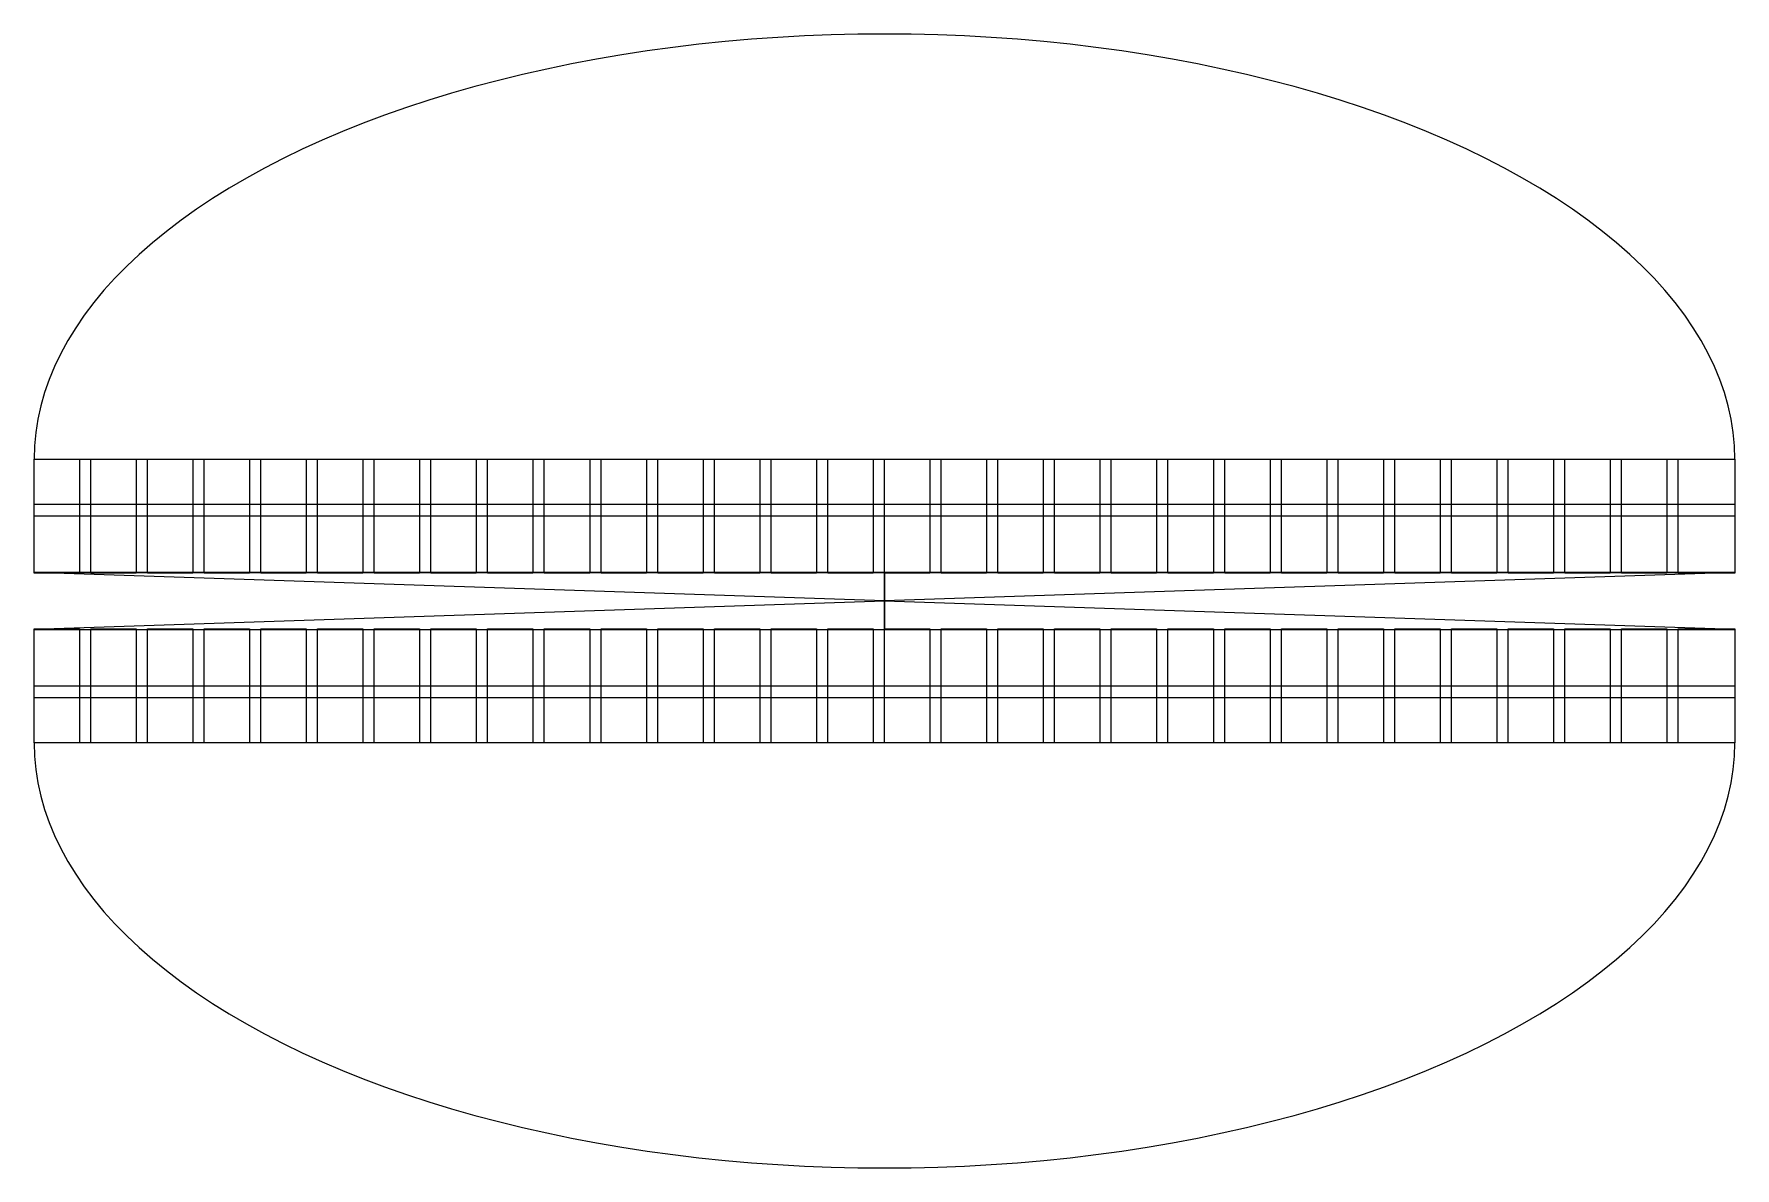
# Model space of a CAD drawing. Extents: x 104 to 404, y 88 to 288.
import ezdxf

# ---------------------------------------------------------------- set-up
doc = ezdxf.new("R2010")
doc.units = 0
doc.layers.get('0').update_dxf_attribs({"linetype": 'CONTINUOUS'})

msp = doc.modelspace()

# ---------------------------------------------------------------- linework, layer by layer
at = {"color": 0, "const_width": 0.0104}
for points in [[(404, 212.75), (403.926, 215.106), (403.704, 217.46), (403.335, 219.808), (402.817, 222.15), (402.153, 224.483), (401.343, 226.804), (400.388, 229.111), (399.287, 231.401), (398.044, 233.675), (396.658, 235.926), (395.132, 238.156), (393.467, 240.36), (391.662, 242.536), (389.724, 244.683), (387.651, 246.8), (385.446, 248.882), (383.111, 250.928), (380.649, 252.938), (378.063, 254.907), (375.353, 256.833), (372.524, 258.718), (369.576, 260.557), (366.517, 262.349), (363.344, 264.092), (360.065, 265.783), (356.682, 267.422), (353.197, 269.008), (349.614, 270.539), (345.936, 272.011), (342.168, 273.426), (338.313, 274.781), (334.374, 276.075), (330.356, 277.306), (326.263, 278.474), (322.099, 279.575), (317.867, 280.612), (313.572, 281.582), (309.218, 282.483), (304.811, 283.317), (300.353, 284.079), (295.849, 284.772), (291.303, 285.393), (286.721, 285.943), (282.107, 286.421), (277.465, 286.826), (272.8, 287.158), (268.117, 287.417), (263.418, 287.601), (258.711, 287.713), (254, 287.75), (249.289, 287.713), (244.581, 287.601), (239.883, 287.417), (235.2, 287.158), (230.535, 286.826), (225.893, 286.421), (221.278, 285.943), (216.696, 285.393), (212.151, 284.772), (207.647, 284.079), (203.189, 283.317), (198.781, 282.483), (194.428, 281.582), (190.133, 280.612), (185.901, 279.575), (181.737, 278.474), (177.643, 277.306), (173.626, 276.075), (169.688, 274.781), (165.832, 273.426), (162.064, 272.011), (158.386, 270.539), (154.803, 269.008), (151.318, 267.422), (147.933, 265.783), (144.654, 264.092), (141.483, 262.349), (138.423, 260.557), (135.477, 258.718), (132.647, 256.833), (129.938, 254.907), (127.351, 252.938), (124.889, 250.928), (122.554, 248.882), (120.349, 246.8), (118.276, 244.683), (116.337, 242.536), (114.533, 240.36), (112.868, 238.156), (111.341, 235.926), (109.956, 233.675), (108.712, 231.401), (107.612, 229.111), (106.657, 226.804), (105.847, 224.483), (105.183, 222.15), (104.666, 219.808), (104.296, 217.46), (104.074, 215.106), (104, 212.75), (404, 212.75)], [(104, 162.7), (104.074, 160.344), (104.296, 157.99), (104.666, 155.642), (105.183, 153.3), (105.847, 150.967), (106.657, 148.646), (107.612, 146.339), (108.712, 144.049), (109.956, 141.775), (111.341, 139.524), (112.868, 137.295), (114.533, 135.091), (116.337, 132.914), (118.276, 130.767), (120.349, 128.651), (122.554, 126.568), (124.889, 124.522), (127.351, 122.513), (129.938, 120.544), (132.647, 118.616), (135.477, 116.732), (138.423, 114.893), (141.483, 113.102), (144.654, 111.359), (147.933, 109.667), (151.318, 108.027), (154.803, 106.442), (158.386, 104.912), (162.064, 103.438), (165.832, 102.024), (169.688, 100.669), (173.626, 99.3754), (177.643, 98.1443), (181.737, 96.9769), (185.901, 95.8744), (190.133, 94.8379), (194.428, 93.8683), (198.781, 92.9668), (203.189, 92.1339), (207.647, 91.3707), (212.151, 90.6779), (216.696, 90.0562), (221.278, 89.5063), (225.893, 89.0285), (230.535, 88.6233), (235.2, 88.2914), (239.883, 88.0328), (244.581, 87.8481), (249.289, 87.7369), (254, 87.7), (258.711, 87.7369), (263.418, 87.8481), (268.117, 88.0328), (272.8, 88.2914), (277.465, 88.6233), (282.107, 89.0285), (286.721, 89.5063), (291.303, 90.0562), (295.849, 90.6779), (300.353, 91.3707), (304.811, 92.1339), (309.218, 92.9668), (313.572, 93.8683), (317.867, 94.8379), (322.099, 95.8744), (326.263, 96.9769), (330.356, 98.1443), (334.374, 99.3754), (338.313, 100.669), (342.168, 102.024), (345.936, 103.438), (349.614, 104.912), (353.197, 106.442), (356.682, 108.027), (360.065, 109.667), (363.344, 111.359), (366.517, 113.102), (369.576, 114.893), (372.524, 116.732), (375.353, 118.616), (378.063, 120.544), (380.649, 122.513), (383.111, 124.522), (385.446, 126.568), (387.651, 128.651), (389.724, 130.767), (391.662, 132.914), (393.467, 135.091), (395.132, 137.295), (396.658, 139.524), (398.044, 141.775), (399.287, 144.049), (400.388, 146.339), (401.343, 148.646), (402.153, 150.967), (402.817, 153.3), (403.335, 155.642), (403.704, 157.99), (403.926, 160.344), (404, 162.7), (104, 162.7)]]:
    msp.add_lwpolyline(points, close=True, dxfattribs=at)
at = {"color": 0}
for points in [[(404, 212.75), (403.926, 215.106), (403.704, 217.46), (403.335, 219.808), (402.817, 222.15), (402.153, 224.483), (401.343, 226.804), (400.388, 229.111), (399.287, 231.401), (398.044, 233.675), (396.658, 235.926), (395.132, 238.156), (393.467, 240.36), (391.662, 242.536), (389.724, 244.683), (387.651, 246.8), (385.446, 248.882), (383.111, 250.928), (380.649, 252.938), (378.063, 254.907), (375.353, 256.833), (372.524, 258.718), (369.576, 260.557), (366.517, 262.349), (363.344, 264.092), (360.065, 265.783), (356.682, 267.422), (353.197, 269.008), (349.614, 270.539), (345.936, 272.011), (342.168, 273.426), (338.313, 274.781), (334.374, 276.075), (330.356, 277.306), (326.263, 278.474), (322.099, 279.575), (317.867, 280.612), (313.572, 281.582), (309.218, 282.483), (304.811, 283.317), (300.353, 284.079), (295.849, 284.772), (291.303, 285.393), (286.721, 285.943), (282.107, 286.421), (277.465, 286.826), (272.8, 287.158), (268.117, 287.417), (263.418, 287.601), (258.711, 287.713), (254, 287.75), (249.289, 287.713), (244.581, 287.601), (239.883, 287.417), (235.2, 287.158), (230.535, 286.826), (225.893, 286.421), (221.278, 285.943), (216.696, 285.393), (212.151, 284.772), (207.647, 284.079), (203.189, 283.317), (198.781, 282.483), (194.428, 281.582), (190.133, 280.612), (185.901, 279.575), (181.737, 278.474), (177.643, 277.306), (173.626, 276.075), (169.688, 274.781), (165.832, 273.426), (162.064, 272.011), (158.386, 270.539), (154.803, 269.008), (151.318, 267.422), (147.933, 265.783), (144.654, 264.092), (141.483, 262.349), (138.423, 260.557), (135.477, 258.718), (132.647, 256.833), (129.938, 254.907), (127.351, 252.938), (124.889, 250.928), (122.554, 248.882), (120.349, 246.8), (118.276, 244.683), (116.337, 242.536), (114.533, 240.36), (112.868, 238.156), (111.341, 235.926), (109.956, 233.675), (108.712, 231.401), (107.612, 229.111), (106.657, 226.804), (105.847, 224.483), (105.183, 222.15), (104.666, 219.808), (104.296, 217.46), (104.074, 215.106), (104, 212.75), (404, 212.75)], [(104, 212.75), (112, 212.75), (112, 192.65), (104, 192.65), (104, 212.75)], [(104, 212.75), (404, 212.75), (404, 204.75), (104, 204.75), (104, 212.75)], [(114, 212.75), (122, 212.75), (122, 192.65), (114, 192.65), (114, 212.75)], [(124, 212.75), (132, 212.75), (132, 192.65), (124, 192.65), (124, 212.75)], [(134, 212.75), (142, 212.75), (142, 192.65), (134, 192.65), (134, 212.75)], [(144, 212.75), (152, 212.75), (152, 192.65), (144, 192.65), (144, 212.75)], [(154, 212.75), (162, 212.75), (162, 192.65), (154, 192.65), (154, 212.75)], [(164, 212.75), (172, 212.75), (172, 192.65), (164, 192.65), (164, 212.75)], [(174, 212.75), (182, 212.75), (182, 192.65), (174, 192.65), (174, 212.75)], [(184, 212.75), (192, 212.75), (192, 192.65), (184, 192.65), (184, 212.75)], [(194, 212.75), (202, 212.75), (202, 192.65), (194, 192.65), (194, 212.75)], [(204, 212.75), (212, 212.75), (212, 192.65), (204, 192.65), (204, 212.75)], [(214, 212.75), (222, 212.75), (222, 192.65), (214, 192.65), (214, 212.75)], [(224, 212.75), (232, 212.75), (232, 192.65), (224, 192.65), (224, 212.75)], [(234, 212.75), (242, 212.75), (242, 192.65), (234, 192.65), (234, 212.75)], [(244, 212.75), (252, 212.75), (252, 192.65), (244, 192.65), (244, 212.75)], [(254, 212.75), (262, 212.75), (262, 192.65), (254, 192.65), (254, 212.75)], [(264, 212.75), (272, 212.75), (272, 192.65), (264, 192.65), (264, 212.75)], [(274, 212.75), (282, 212.75), (282, 192.65), (274, 192.65), (274, 212.75)], [(284, 212.75), (292, 212.75), (292, 192.65), (284, 192.65), (284, 212.75)], [(294, 212.75), (302, 212.75), (302, 192.65), (294, 192.65), (294, 212.75)], [(304, 212.75), (312, 212.75), (312, 192.65), (304, 192.65), (304, 212.75)], [(314, 212.75), (322, 212.75), (322, 192.65), (314, 192.65), (314, 212.75)], [(324, 212.75), (332, 212.75), (332, 192.65), (324, 192.65), (324, 212.75)], [(334, 212.75), (342, 212.75), (342, 192.65), (334, 192.65), (334, 212.75)], [(344, 212.75), (352, 212.75), (352, 192.65), (344, 192.65), (344, 212.75)], [(354, 212.75), (362, 212.75), (362, 192.65), (354, 192.65), (354, 212.75)], [(364, 212.75), (372, 212.75), (372, 192.65), (364, 192.65), (364, 212.75)], [(374, 212.75), (382, 212.75), (382, 192.65), (374, 192.65), (374, 212.75)], [(384, 212.75), (392, 212.75), (392, 192.65), (384, 192.65), (384, 212.75)], [(394, 212.75), (404, 212.75), (404, 192.65), (394, 192.65), (394, 212.75)], [(104, 202.75), (404, 202.75), (404, 192.75), (104, 192.75), (104, 202.75)], [(104, 192.75), (404, 192.75), (253.975, 187.75), (254.025, 187.75), (104, 192.75)], [(253.975, 192.75), (254.025, 192.75), (254.025, 182.7), (253.975, 182.7), (253.975, 192.75)], [(104, 182.7), (404, 182.7), (253.975, 187.7), (254.025, 187.7), (104, 182.7)], [(104, 182.8), (112, 182.8), (112, 162.7), (104, 162.7), (104, 182.8)], [(104, 182.7), (404, 182.7), (404, 172.7), (104, 172.7), (104, 182.7)], [(114, 182.8), (122, 182.8), (122, 162.7), (114, 162.7), (114, 182.8)], [(124, 182.8), (132, 182.8), (132, 162.7), (124, 162.7), (124, 182.8)], [(134, 182.8), (142, 182.8), (142, 162.7), (134, 162.7), (134, 182.8)], [(144, 182.8), (152, 182.8), (152, 162.7), (144, 162.7), (144, 182.8)], [(154, 182.8), (162, 182.8), (162, 162.7), (154, 162.7), (154, 182.8)], [(164, 182.8), (172, 182.8), (172, 162.7), (164, 162.7), (164, 182.8)], [(174, 182.8), (182, 182.8), (182, 162.7), (174, 162.7), (174, 182.8)], [(184, 182.8), (192, 182.8), (192, 162.7), (184, 162.7), (184, 182.8)], [(194, 182.8), (202, 182.8), (202, 162.7), (194, 162.7), (194, 182.8)], [(204, 182.8), (212, 182.8), (212, 162.7), (204, 162.7), (204, 182.8)], [(214, 182.8), (222, 182.8), (222, 162.7), (214, 162.7), (214, 182.8)], [(224, 182.8), (232, 182.8), (232, 162.7), (224, 162.7), (224, 182.8)], [(234, 182.8), (242, 182.8), (242, 162.7), (234, 162.7), (234, 182.8)], [(244, 182.8), (252, 182.8), (252, 162.7), (244, 162.7), (244, 182.8)], [(254, 182.8), (262, 182.8), (262, 162.7), (254, 162.7), (254, 182.8)], [(264, 182.8), (272, 182.8), (272, 162.7), (264, 162.7), (264, 182.8)], [(274, 182.8), (282, 182.8), (282, 162.7), (274, 162.7), (274, 182.8)], [(284, 182.8), (292, 182.8), (292, 162.7), (284, 162.7), (284, 182.8)], [(294, 182.8), (302, 182.8), (302, 162.7), (294, 162.7), (294, 182.8)], [(304, 182.8), (312, 182.8), (312, 162.7), (304, 162.7), (304, 182.8)], [(314, 182.8), (322, 182.8), (322, 162.7), (314, 162.7), (314, 182.8)], [(324, 182.8), (332, 182.8), (332, 162.7), (324, 162.7), (324, 182.8)], [(334, 182.8), (342, 182.8), (342, 162.7), (334, 162.7), (334, 182.8)], [(344, 182.8), (352, 182.8), (352, 162.7), (344, 162.7), (344, 182.8)], [(354, 182.8), (362, 182.8), (362, 162.7), (354, 162.7), (354, 182.8)], [(364, 182.8), (372, 182.8), (372, 162.7), (364, 162.7), (364, 182.8)], [(374, 182.8), (382, 182.8), (382, 162.7), (374, 162.7), (374, 182.8)], [(384, 182.8), (392, 182.8), (392, 162.7), (384, 162.7), (384, 182.8)], [(394, 182.8), (404, 182.8), (404, 162.7), (394, 162.7), (394, 182.8)], [(104, 170.7), (404, 170.7), (404, 162.7), (104, 162.7), (104, 170.7)], [(104, 162.7), (104.074, 160.344), (104.296, 157.99), (104.666, 155.642), (105.183, 153.3), (105.847, 150.967), (106.657, 148.646), (107.612, 146.339), (108.712, 144.049), (109.956, 141.775), (111.341, 139.524), (112.868, 137.295), (114.533, 135.091), (116.337, 132.914), (118.276, 130.767), (120.349, 128.651), (122.554, 126.568), (124.889, 124.522), (127.351, 122.513), (129.938, 120.544), (132.647, 118.616), (135.477, 116.732), (138.423, 114.893), (141.483, 113.102), (144.654, 111.359), (147.933, 109.667), (151.318, 108.027), (154.803, 106.442), (158.386, 104.912), (162.064, 103.438), (165.832, 102.024), (169.688, 100.669), (173.626, 99.3754), (177.643, 98.1443), (181.737, 96.9769), (185.901, 95.8744), (190.133, 94.8379), (194.428, 93.8683), (198.781, 92.9668), (203.189, 92.1339), (207.647, 91.3707), (212.151, 90.6779), (216.696, 90.0562), (221.278, 89.5063), (225.893, 89.0285), (230.535, 88.6233), (235.2, 88.2914), (239.883, 88.0328), (244.581, 87.8481), (249.289, 87.7369), (254, 87.7), (258.711, 87.7369), (263.418, 87.8481), (268.117, 88.0328), (272.8, 88.2914), (277.465, 88.6233), (282.107, 89.0285), (286.721, 89.5063), (291.303, 90.0562), (295.849, 90.6779), (300.353, 91.3707), (304.811, 92.1339), (309.218, 92.9668), (313.572, 93.8683), (317.867, 94.8379), (322.099, 95.8744), (326.263, 96.9769), (330.356, 98.1443), (334.374, 99.3754), (338.313, 100.669), (342.168, 102.024), (345.936, 103.438), (349.614, 104.912), (353.197, 106.442), (356.682, 108.027), (360.065, 109.667), (363.344, 111.359), (366.517, 113.102), (369.576, 114.893), (372.524, 116.732), (375.353, 118.616), (378.063, 120.544), (380.649, 122.513), (383.111, 124.522), (385.446, 126.568), (387.651, 128.651), (389.724, 130.767), (391.662, 132.914), (393.467, 135.091), (395.132, 137.295), (396.658, 139.524), (398.044, 141.775), (399.287, 144.049), (400.388, 146.339), (401.343, 148.646), (402.153, 150.967), (402.817, 153.3), (403.335, 155.642), (403.704, 157.99), (403.926, 160.344), (404, 162.7), (104, 162.7)]]:
    msp.add_lwpolyline(points, close=True, dxfattribs=at)

doc.saveas('drawing.dxf')
